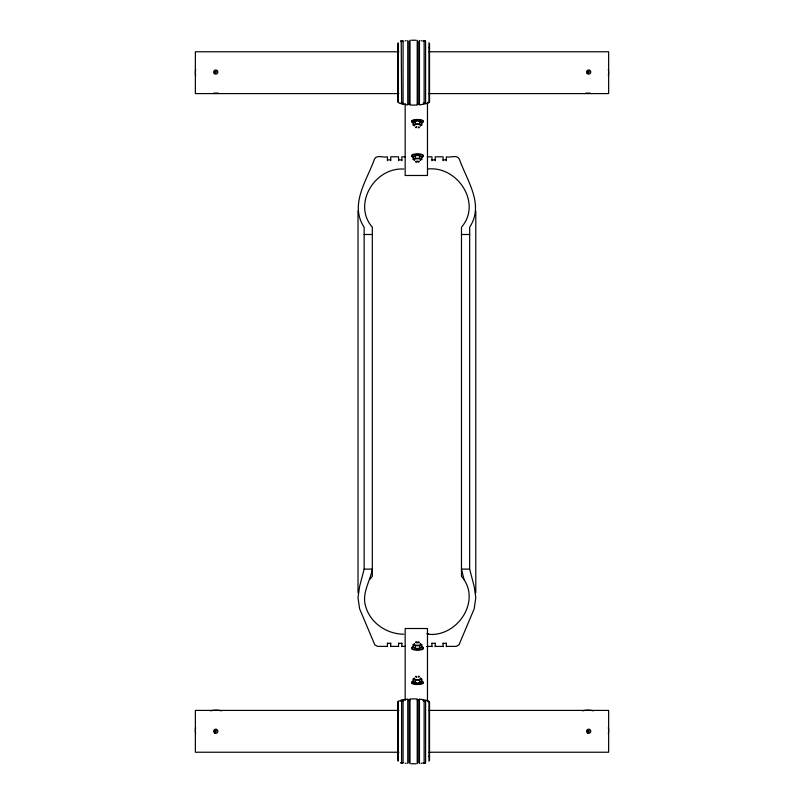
<?xml version="1.0" encoding="UTF-8"?>
<svg xmlns="http://www.w3.org/2000/svg" width="804" height="804" viewBox="0 0 804 804"><rect width="100%" height="100%" fill="white"/><g stroke="black" fill="none" stroke-linecap="round" stroke-linejoin="round"><path stroke-width="1.21" d="M403.809 634.205C387.106 634.125 370.795 623.391 365.89 607.11C361.247 593.654 370.031 581.875 372.322 569.101L364.142 569.101L359.569 586.619L358.011 597.653L359.569 608.688L374.805 644.858L377.639 646.386L387.448 646.386M403.698 103.475L399.809 103.455L397.678 101.545L397.678 43.838M425.587 762.594L425.587 700.083L428.673 701.118L429.537 702.455L429.537 760.162M429.004 47.406L429.537 48.411M369.81 579.382L372.322 576.337L372.322 227.21C352.222 204.216 374.764 167.152 403.809 169.061M414.251 125.806L413.166 124.962L413.166 122.228L417.477 120.861L421.778 122.228L421.778 124.962L420.211 125.977M415.326 121.183L415.326 123.916L413.166 124.962M414.251 160.157L413.166 159.313L413.166 156.579L417.477 155.212L421.778 156.579L421.778 159.313L420.211 160.328M415.326 155.534L415.326 158.267L413.166 159.313M420.211 643.672L421.778 644.687L421.778 647.421L417.477 648.788L413.166 647.421L413.166 644.687L414.251 643.843M419.628 648.466L419.628 645.733L421.778 644.687M420.211 678.023L421.778 679.038L421.778 681.772L417.477 683.139L413.166 681.772L413.166 679.038L414.251 678.194M419.628 682.817L419.628 680.083L421.778 679.038M429.004 42.723L429.004 102.631L425.587 103.917L425.587 41.406M398.201 761.277L398.201 701.369L401.628 700.083L403.698 700.525M398.362 47.295L397.678 48.411M402.904 41.436L400.844 40.833L403.015 40.833L400.804 41.285L401.638 41.587M423.266 103.324C426.09 104.269 425.969 102.249 423.447 103.334M424.854 103.213L423.628 103.213M423.266 700.676L425.326 700.435L423.155 700.807L424.06 701.078M423.266 762.564C428.783 763.619 420.643 763.589 424.241 762.765M429.537 755.589L429.004 756.594M403.065 41.145L403.065 104.178A69.948 69.255 0 0 0 407.216 104.741L410 104.058M417.216 699.942L420 699.259A69.948 69.255 0 0 1 424.14 699.822M402.422 41.426L401.226 41.285L401.628 102.52M424.803 41.557L425.326 41.205L423.738 41.426M402.724 103.706L400.804 103.485L402.492 103.756M423.738 762.574L425.326 762.795L424.803 762.443M420.703 122.429L421.778 122.228M420.703 156.79L421.778 156.579M401.578 700.716L400.804 700.515L402.492 700.244M423.447 700.666L425.366 700.887L423.949 701.188M421.778 124.962L419.628 123.916L415.326 123.916M421.778 159.313L419.628 158.267L415.326 158.267M413.166 644.687L415.326 645.733L419.628 645.733M413.166 679.038L415.326 680.083L419.628 680.083M405.085 40.833L406.141 40.692M422.12 763.167L421.075 763.308M423.678 41.014L424.532 40.974M424.803 41.014C420.693 41.195 426.703 40.13 424.592 41.115M401.638 762.413L400.804 762.715L402.904 762.564M417.216 104.058L420 104.741A69.948 69.255 0 0 0 424.14 104.178M410 699.942L407.216 699.259A69.948 69.255 0 0 0 403.065 699.822L403.065 762.855M413.166 647.421L413.748 647.381M413.166 681.772L413.748 681.742M401.638 102.811L402.221 102.811M401.93 701.088L402.422 700.746M424.241 701.088L424.854 700.786M401.93 762.765C398.553 763.599 405.648 763.117 401.638 763.026M401.93 762.916L402.422 762.574M424.241 762.916L424.743 762.574M411.196 40.23L416.01 40.23M416.01 763.77L411.196 763.77M398.864 51.768L195.362 51.768L195.362 93.596L398.864 93.596M429.004 51.768L608.638 51.768L608.638 93.596L429.004 93.596M405.337 156.82L401.849 156.82L401.849 160.72M427.296 156.82L431.949 156.82L431.949 160.72M387.448 159.885L390.724 159.885M398.573 159.885L401.849 159.885M431.949 159.885L435.215 159.885M443.074 159.885L446.341 159.885M427.497 169.061C457.365 165.383 482.33 203.271 461.476 227.21L461.476 576.337C482.36 600.226 457.245 637.914 427.497 634.205M364.142 234.497L372.322 234.497M461.476 234.497L469.657 234.497M446.341 646.386L456.159 646.386L458.994 644.858L474.229 608.688L475.787 597.653L474.229 586.619L469.657 569.101L461.476 569.101L463.988 579.382M426.844 633.743L428.823 634.034M387.448 643.341L390.724 643.341M398.573 643.341L401.849 643.341M431.949 643.341L435.215 643.341M443.074 643.341L446.341 643.341M390.724 646.386L398.573 646.386M401.849 646.386L405.337 646.386M427.296 646.386L431.949 646.386M435.215 646.386L443.074 646.386M426.844 646.506L428.823 646.506M398.864 710.404L195.362 710.404L195.362 752.232L398.864 752.232M429.004 710.404L608.638 710.404L608.638 752.232L429.004 752.232M413.166 122.228L413.748 122.258M413.166 156.579L413.748 156.619M421.778 647.421L420.703 647.21M421.778 681.772L420.703 681.571M402.492 102.842C398.211 103.002 404.512 103.756 402.281 102.942M401.749 701.078L401.226 700.887L402.724 700.294M421.075 40.692L422.12 40.833M406.141 763.308L405.085 763.167M423.678 41.185L423.266 41.436M401.578 762.885L401.628 701.48M397.678 755.589L398.362 756.705M429.004 102.631L429.537 101.545L429.537 43.838M398.201 701.369L397.678 702.455L397.678 760.162M475.787 210.929L475.787 592.699M469.657 569.101L469.657 227.21C484.621 204.497 466.963 180.699 459.315 159.091C457.104 154.328 450.15 158.006 446.341 156.82L446.341 160.72M446.341 643.13L446.341 646.637M443.074 160.72L443.074 156.82L435.215 156.82L435.215 160.72M443.074 643.13L443.074 646.637M435.215 643.13L435.215 646.637M431.949 643.13L431.949 646.637M429.004 701.369L429.004 761.277M427.477 102.319L427.477 175.483L405.166 175.483L405.166 103.565M427.477 701.681L427.477 628.517L405.166 628.517L405.166 700.435M424.14 41.145L424.14 102.771M424.14 701.229L424.14 762.855M419.628 121.183L419.628 123.916M419.628 155.534L419.628 158.267M419.457 40.512L419.457 104.791M419.457 699.209L419.457 763.488M418.11 41.265L418.11 104.058M418.11 699.942L418.11 762.735M417.216 40.26L417.216 105.033L413.608 105.103L410 105.033L410 40.26M417.216 763.74L417.216 698.967L413.608 698.897L410 698.967L410 763.74M415.326 645.733L415.326 648.466M415.326 680.083L415.326 682.817M409.105 41.265L409.105 104.058M409.105 699.942L409.105 762.735M407.759 40.512L407.759 104.791M407.759 699.209L407.759 763.488M401.849 643.13L401.849 646.637M398.573 160.72L398.573 156.82L390.724 156.82L390.724 160.72M398.573 643.13L398.573 646.637M398.201 42.723L398.201 102.631M390.724 643.13L390.724 646.637M387.448 160.72L387.448 156.82C383.649 158.006 376.694 154.328 374.473 159.091C366.825 180.699 349.177 204.497 364.142 227.21L364.142 569.101M387.448 643.13L387.448 646.637M358.011 210.929L358.011 592.699M590.126 93.053A20.663 20.663 0 0 1 585.814 93.053M608.377 69.265A20.663 20.663 0 0 1 608.377 75.737M195.623 734.032A20.663 20.663 0 0 1 195.623 727.56M210.678 710.836A20.663 20.663 0 0 1 221.371 710.836M608.377 727.56A20.663 20.663 0 0 1 608.377 734.032M582.629 710.836A20.663 20.663 0 0 1 593.322 710.836M218.185 93.053A20.663 20.663 0 0 1 213.874 93.053M195.623 75.737A20.663 20.663 0 0 1 195.623 69.265M421.668 647.32A5.919 1.658 0 0 1 419.015 650.104A5.919 1.658 0 0 1 411.769 648.064M412.362 647.662A5.919 1.658 0 0 1 413.306 647.32M421.668 646.728A5.919 1.658 0 0 1 421.668 649.079A5.919 1.658 0 0 1 413.306 649.079A5.919 1.658 0 0 1 413.306 646.728M418.331 648.426A2.07 0.583 0 0 1 416.753 648.446M420.321 643.904A3.286 0.925 0 0 1 417.477 645.29A3.286 0.925 0 0 1 414.623 643.904M419.065 642.517A1.839 0.513 0 0 1 417.005 642.758A1.839 0.513 0 0 1 415.638 642.265M415.889 642.004A1.839 0.513 0 0 1 417.005 641.763M418.392 641.813A1.839 0.513 0 0 1 419.065 642.004M423.396 682.847A5.919 1.658 0 0 1 416.713 684.495A5.919 1.658 0 0 1 411.769 682.425M412.362 682.023A5.919 1.658 0 0 1 413.306 681.671M421.668 681.078A5.919 1.658 0 0 1 421.668 683.43A5.919 1.658 0 0 1 413.306 683.43A5.919 1.658 0 0 1 413.306 681.078M419.527 682.164A2.07 0.583 0 0 1 419.165 682.596M415.889 682.626A2.07 0.583 0 0 1 415.427 682.194M420.321 678.264A3.286 0.925 0 0 1 417.477 679.641A3.286 0.925 0 0 1 414.623 678.264M418.773 676.978A1.839 0.513 0 0 1 418.392 677.058M417.005 677.119A1.839 0.513 0 0 1 416.552 677.058M416.181 676.978A1.839 0.513 0 0 1 415.889 676.878M415.638 676.616A1.839 0.513 0 0 1 416.181 676.254M418.392 676.164A1.839 0.513 0 0 1 419.316 676.616M419.598 682.154A2.191 0.613 0 0 1 419.376 682.305M415.929 682.425A2.191 0.613 0 0 1 415.356 682.154M411.769 155.936A5.919 1.658 0 0 1 419.015 153.896A5.919 1.658 0 0 1 421.668 156.679M413.306 156.679A5.919 1.658 0 0 1 412.362 156.338M413.306 157.272A5.919 1.658 0 0 1 413.306 154.921A5.919 1.658 0 0 1 421.668 154.921A5.919 1.658 0 0 1 421.668 157.272M416.753 155.554A2.07 0.583 0 0 1 418.331 155.574M414.623 160.096A3.286 0.925 0 0 1 417.477 158.71A3.286 0.925 0 0 1 420.321 160.096M419.065 161.996A1.839 0.513 0 0 1 418.392 162.187M417.005 162.237A1.839 0.513 0 0 1 415.889 161.996M415.638 161.735A1.839 0.513 0 0 1 417.005 161.242A1.839 0.513 0 0 1 419.065 161.483M413.306 122.329A5.919 1.658 0 0 1 412.362 121.977M411.769 121.575A5.919 1.658 0 0 1 416.713 119.505A5.919 1.658 0 0 1 423.396 121.153M413.306 122.922A5.919 1.658 0 0 1 413.306 120.57A5.919 1.658 0 0 1 421.668 120.57A5.919 1.658 0 0 1 421.668 122.922M415.427 121.806A2.07 0.583 0 0 1 415.889 121.374M419.165 121.404A2.07 0.583 0 0 1 419.527 121.836M414.623 125.736A3.286 0.925 0 0 1 417.477 124.359A3.286 0.925 0 0 1 420.321 125.736M419.316 127.384A1.839 0.513 0 0 1 418.392 127.836M416.181 127.746A1.839 0.513 0 0 1 415.638 127.384M415.889 127.122A1.839 0.513 0 0 1 416.181 127.022M416.552 126.942A1.839 0.513 0 0 1 417.005 126.881M418.392 126.942A1.839 0.513 0 0 1 418.773 127.022M415.356 121.846A2.191 0.613 0 0 1 415.929 121.575M419.376 121.695A2.191 0.613 0 0 1 419.598 121.846M214.879 71.807C215.985 75.264 217.562 69.375 214.879 71.807M214.879 731.017C215.985 734.474 217.562 728.575 214.879 731.017M587.804 71.807C588.91 75.264 590.488 69.375 587.804 71.807M587.804 731.017C588.91 734.474 590.488 728.575 587.804 731.017M400.844 700.807L403.055 700.887L400.844 700.807M214.266 73.526A2.1 2.1 0 0 0 217.773 72.591A2.1 2.1 0 0 0 215.211 70.018A2.1 2.1 0 0 0 214.266 73.526M587.624 733.067A2.1 2.1 0 0 0 590.769 731.248A2.1 2.1 0 0 0 587.624 729.429A2.1 2.1 0 0 0 587.624 733.067M214.698 733.067A2.1 2.1 0 0 0 217.844 731.248A2.1 2.1 0 0 0 214.698 729.429A2.1 2.1 0 0 0 214.698 733.067M587.191 73.526A2.1 2.1 0 0 0 590.699 72.591A2.1 2.1 0 0 0 588.136 70.018A2.1 2.1 0 0 0 587.191 73.526"/></g></svg>
